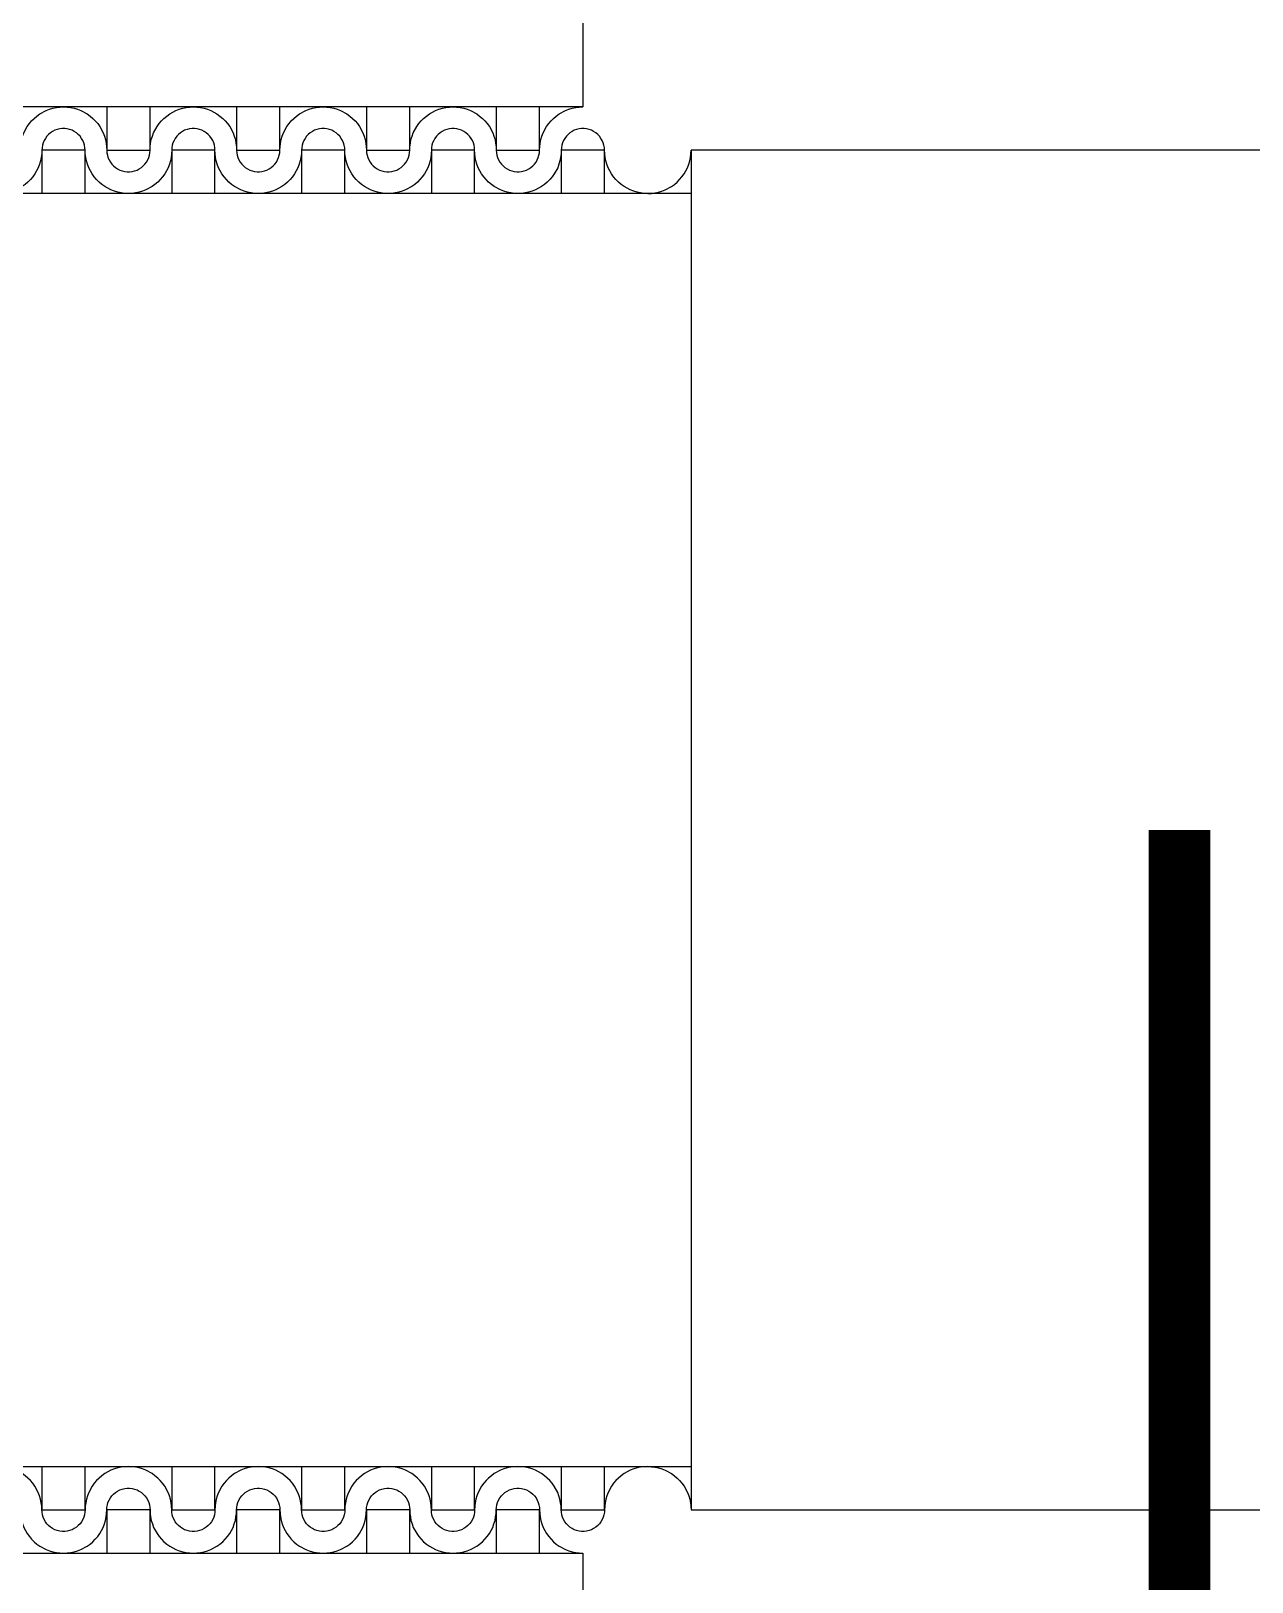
# Model space of a CAD drawing. Extents: x 190.8 to 267.1, y 124 to 174.8.
# Drawn here: x 219.597 to 221.572, y 134.964 to 137.473 of the extents above; entities that cross this region are included whole.
import ezdxf

# ---------------------------------------------------------------- set-up
doc = ezdxf.new("R2010")
doc.units = 0
doc.header["$MEASUREMENT"] = 0

msp = doc.modelspace()

# ---------------------------------------------------------------- linework, layer by layer
for points in [[(220.4896, 135.0106), (220.4896, 132.8456), (205.4896, 132.8456), (204.0684, 134.2479), (204.0684, 138.1133), (205.4896, 139.5156), (220.4896, 139.5156), (220.4896, 137.3506), (217.7246, 137.3506), (217.7246, 135.0106)], [(220.6646, 135.0806), (222.1646, 135.0806), (222.1646, 137.2806), (220.6646, 137.2806)]]:
    msp.add_lwpolyline(points, close=True)
for points in [[(219.5796, 137.2806), (219.5799, 137.2863), (219.5806, 137.2921), (219.5816, 137.2978), (219.5834, 137.3033), (219.5854, 137.3088), (219.5909, 137.3188), (219.5944, 137.3236), (219.5981, 137.3281), (219.6021, 137.3321), (219.6066, 137.3358), (219.6114, 137.3393), (219.6214, 137.3448), (219.6269, 137.3468), (219.6324, 137.3486), (219.6381, 137.3496), (219.6439, 137.3503), (219.6496, 137.3506)], [(219.6496, 137.3506), (219.6554, 137.3503), (219.6611, 137.3496), (219.6669, 137.3486), (219.6724, 137.3468), (219.6779, 137.3448), (219.6879, 137.3393), (219.6926, 137.3358), (219.6971, 137.3321), (219.7011, 137.3281), (219.7049, 137.3236), (219.7084, 137.3188), (219.7139, 137.3088), (219.7159, 137.3033), (219.7176, 137.2978), (219.7186, 137.2921), (219.7194, 137.2863), (219.7196, 137.2806)], [(219.7196, 137.3506), (219.7196, 137.2806), (219.7896, 137.2806), (219.7896, 137.3506)], [(219.7896, 137.2806), (219.7899, 137.2863), (219.7906, 137.2921), (219.7916, 137.2978), (219.7934, 137.3033), (219.7954, 137.3088), (219.8009, 137.3188), (219.8044, 137.3236), (219.8081, 137.3281), (219.8121, 137.3321), (219.8166, 137.3358), (219.8214, 137.3393), (219.8314, 137.3448), (219.8369, 137.3468), (219.8424, 137.3486), (219.8481, 137.3496), (219.8539, 137.3503), (219.8596, 137.3506)], [(219.8596, 137.3506), (219.8654, 137.3503), (219.8711, 137.3496), (219.8769, 137.3486), (219.8824, 137.3468), (219.8879, 137.3448), (219.8979, 137.3393), (219.9026, 137.3358), (219.9071, 137.3321), (219.9111, 137.3281), (219.9149, 137.3236), (219.9184, 137.3188), (219.9239, 137.3088), (219.9259, 137.3033), (219.9276, 137.2978), (219.9286, 137.2921), (219.9294, 137.2863), (219.9296, 137.2806)], [(219.9296, 137.3506), (219.9296, 137.2806), (219.9996, 137.2806), (219.9996, 137.3506)], [(219.9996, 137.2806), (219.9999, 137.2863), (220.0006, 137.2921), (220.0016, 137.2978), (220.0034, 137.3033), (220.0054, 137.3088), (220.0109, 137.3188), (220.0144, 137.3236), (220.0181, 137.3281), (220.0221, 137.3321), (220.0266, 137.3358), (220.0314, 137.3393), (220.0414, 137.3448), (220.0469, 137.3468), (220.0524, 137.3486), (220.0581, 137.3496), (220.0639, 137.3503), (220.0696, 137.3506)], [(220.0696, 137.3506), (220.0754, 137.3503), (220.0811, 137.3496), (220.0869, 137.3486), (220.0924, 137.3468), (220.0979, 137.3448), (220.1079, 137.3393), (220.1126, 137.3358), (220.1171, 137.3321), (220.1211, 137.3281), (220.1249, 137.3236), (220.1284, 137.3188), (220.1339, 137.3088), (220.1359, 137.3033), (220.1376, 137.2978), (220.1386, 137.2921), (220.1394, 137.2863), (220.1396, 137.2806)], [(220.1396, 137.3506), (220.1396, 137.2806), (220.2096, 137.2806), (220.2096, 137.3506)], [(220.2096, 137.2806), (220.2099, 137.2863), (220.2106, 137.2921), (220.2116, 137.2978), (220.2134, 137.3033), (220.2154, 137.3088), (220.2209, 137.3188), (220.2244, 137.3236), (220.2281, 137.3281), (220.2321, 137.3321), (220.2366, 137.3358), (220.2414, 137.3393), (220.2514, 137.3448), (220.2569, 137.3468), (220.2624, 137.3486), (220.2681, 137.3496), (220.2739, 137.3503), (220.2796, 137.3506)], [(220.2796, 137.3506), (220.2854, 137.3503), (220.2911, 137.3496), (220.2969, 137.3486), (220.3024, 137.3468), (220.3079, 137.3448), (220.3179, 137.3393), (220.3226, 137.3358), (220.3271, 137.3321), (220.3311, 137.3281), (220.3349, 137.3236), (220.3384, 137.3188), (220.3439, 137.3088), (220.3459, 137.3033), (220.3476, 137.2978), (220.3486, 137.2921), (220.3494, 137.2863), (220.3496, 137.2806)], [(220.3496, 137.3506), (220.3496, 137.2806), (220.4196, 137.2806), (220.4196, 137.3506)], [(220.4196, 137.2806), (220.4199, 137.2863), (220.4206, 137.2921), (220.4216, 137.2978), (220.4234, 137.3033), (220.4254, 137.3088), (220.4309, 137.3188), (220.4344, 137.3236), (220.4381, 137.3281), (220.4421, 137.3321), (220.4466, 137.3358), (220.4514, 137.3393), (220.4614, 137.3448), (220.4669, 137.3468), (220.4724, 137.3486), (220.4781, 137.3496), (220.4839, 137.3503), (220.4896, 137.3506)], [(219.6846, 137.2806), (219.6844, 137.2846), (219.6836, 137.2886), (219.6826, 137.2926), (219.6809, 137.2963), (219.6789, 137.2998), (219.6764, 137.3031), (219.6736, 137.3061), (219.6706, 137.3086), (219.6671, 137.3108), (219.6634, 137.3128), (219.6596, 137.3141), (219.6556, 137.3151), (219.6516, 137.3156), (219.6476, 137.3156), (219.6436, 137.3151), (219.6396, 137.3141), (219.6356, 137.3128), (219.6321, 137.3108), (219.6286, 137.3086), (219.6256, 137.3061), (219.6229, 137.3031), (219.6204, 137.2998), (219.6184, 137.2963), (219.6166, 137.2926), (219.6156, 137.2886), (219.6149, 137.2846), (219.6146, 137.2806)], [(219.8946, 137.2806), (219.8944, 137.2846), (219.8936, 137.2886), (219.8926, 137.2926), (219.8909, 137.2963), (219.8889, 137.2998), (219.8864, 137.3031), (219.8836, 137.3061), (219.8806, 137.3086), (219.8771, 137.3108), (219.8734, 137.3128), (219.8696, 137.3141), (219.8656, 137.3151), (219.8616, 137.3156), (219.8576, 137.3156), (219.8536, 137.3151), (219.8496, 137.3141), (219.8456, 137.3128), (219.8421, 137.3108), (219.8386, 137.3086), (219.8356, 137.3061), (219.8329, 137.3031), (219.8304, 137.2998), (219.8284, 137.2963), (219.8266, 137.2926), (219.8256, 137.2886), (219.8249, 137.2846), (219.8246, 137.2806)], [(220.1046, 137.2806), (220.1044, 137.2846), (220.1036, 137.2886), (220.1026, 137.2926), (220.1009, 137.2963), (220.0989, 137.2998), (220.0964, 137.3031), (220.0936, 137.3061), (220.0906, 137.3086), (220.0871, 137.3108), (220.0834, 137.3128), (220.0796, 137.3141), (220.0756, 137.3151), (220.0716, 137.3156), (220.0676, 137.3156), (220.0636, 137.3151), (220.0596, 137.3141), (220.0556, 137.3128), (220.0521, 137.3108), (220.0486, 137.3086), (220.0456, 137.3061), (220.0429, 137.3031), (220.0404, 137.2998), (220.0384, 137.2963), (220.0366, 137.2926), (220.0356, 137.2886), (220.0349, 137.2846), (220.0346, 137.2806)], [(220.3146, 137.2806), (220.3144, 137.2846), (220.3136, 137.2886), (220.3126, 137.2926), (220.3109, 137.2963), (220.3089, 137.2998), (220.3064, 137.3031), (220.3036, 137.3061), (220.3006, 137.3086), (220.2971, 137.3108), (220.2934, 137.3128), (220.2896, 137.3141), (220.2856, 137.3151), (220.2816, 137.3156), (220.2776, 137.3156), (220.2736, 137.3151), (220.2696, 137.3141), (220.2656, 137.3128), (220.2621, 137.3108), (220.2586, 137.3086), (220.2556, 137.3061), (220.2529, 137.3031), (220.2504, 137.2998), (220.2484, 137.2963), (220.2466, 137.2926), (220.2456, 137.2886), (220.2449, 137.2846), (220.2446, 137.2806)], [(220.5246, 137.2806), (220.5244, 137.2846), (220.5236, 137.2886), (220.5226, 137.2926), (220.5209, 137.2963), (220.5189, 137.2998), (220.5164, 137.3031), (220.5136, 137.3061), (220.5106, 137.3086), (220.5071, 137.3108), (220.5034, 137.3128), (220.4996, 137.3141), (220.4956, 137.3151), (220.4916, 137.3156), (220.4876, 137.3156), (220.4836, 137.3151), (220.4796, 137.3141), (220.4756, 137.3128), (220.4721, 137.3108), (220.4686, 137.3086), (220.4656, 137.3061), (220.4629, 137.3031), (220.4604, 137.2998), (220.4584, 137.2963), (220.4566, 137.2926), (220.4556, 137.2886), (220.4549, 137.2846), (220.4546, 137.2806)], [(219.6146, 137.2806), (219.6144, 137.2748), (219.6136, 137.2691), (219.6126, 137.2633), (219.6109, 137.2578), (219.6089, 137.2523), (219.6034, 137.2423), (219.5999, 137.2376), (219.5961, 137.2331), (219.5921, 137.2291), (219.5876, 137.2253), (219.5829, 137.2218), (219.5729, 137.2163), (219.5674, 137.2143), (219.5619, 137.2126), (219.5561, 137.2116), (219.5504, 137.2108), (219.5446, 137.2106)], [(219.6846, 137.2106), (219.6846, 137.2806), (219.6146, 137.2806), (219.6146, 137.2106)], [(219.7546, 137.2106), (219.7489, 137.2108), (219.7431, 137.2116), (219.7374, 137.2126), (219.7319, 137.2143), (219.7264, 137.2163), (219.7164, 137.2218), (219.7116, 137.2253), (219.7071, 137.2291), (219.7031, 137.2331), (219.6994, 137.2376), (219.6959, 137.2423), (219.6904, 137.2523), (219.6884, 137.2578), (219.6866, 137.2633), (219.6856, 137.2691), (219.6849, 137.2748), (219.6846, 137.2806)], [(219.7196, 137.2806), (219.7199, 137.2766), (219.7206, 137.2726), (219.7216, 137.2686), (219.7234, 137.2648), (219.7254, 137.2613), (219.7279, 137.2581), (219.7306, 137.2551), (219.7336, 137.2526), (219.7371, 137.2503), (219.7409, 137.2483), (219.7446, 137.2471), (219.7486, 137.2461), (219.7526, 137.2456), (219.7566, 137.2456), (219.7606, 137.2461), (219.7646, 137.2471), (219.7686, 137.2483), (219.7721, 137.2503), (219.7756, 137.2526), (219.7786, 137.2551), (219.7814, 137.2581), (219.7839, 137.2613), (219.7859, 137.2648), (219.7876, 137.2686), (219.7886, 137.2726), (219.7894, 137.2766), (219.7896, 137.2806)], [(219.8246, 137.2806), (219.8244, 137.2748), (219.8236, 137.2691), (219.8226, 137.2633), (219.8209, 137.2578), (219.8189, 137.2523), (219.8134, 137.2423), (219.8099, 137.2376), (219.8061, 137.2331), (219.8021, 137.2291), (219.7976, 137.2253), (219.7929, 137.2218), (219.7829, 137.2163), (219.7774, 137.2143), (219.7719, 137.2126), (219.7661, 137.2116), (219.7604, 137.2108), (219.7546, 137.2106)], [(219.8946, 137.2106), (219.8946, 137.2806), (219.8246, 137.2806), (219.8246, 137.2106)], [(219.9646, 137.2106), (219.9589, 137.2108), (219.9531, 137.2116), (219.9474, 137.2126), (219.9419, 137.2143), (219.9364, 137.2163), (219.9264, 137.2218), (219.9216, 137.2253), (219.9171, 137.2291), (219.9131, 137.2331), (219.9094, 137.2376), (219.9059, 137.2423), (219.9004, 137.2523), (219.8984, 137.2578), (219.8966, 137.2633), (219.8956, 137.2691), (219.8949, 137.2748), (219.8946, 137.2806)], [(219.9296, 137.2806), (219.9299, 137.2766), (219.9306, 137.2726), (219.9316, 137.2686), (219.9334, 137.2648), (219.9354, 137.2613), (219.9379, 137.2581), (219.9406, 137.2551), (219.9436, 137.2526), (219.9471, 137.2503), (219.9509, 137.2483), (219.9546, 137.2471), (219.9586, 137.2461), (219.9626, 137.2456), (219.9666, 137.2456), (219.9706, 137.2461), (219.9746, 137.2471), (219.9786, 137.2483), (219.9821, 137.2503), (219.9856, 137.2526), (219.9886, 137.2551), (219.9914, 137.2581), (219.9939, 137.2613), (219.9959, 137.2648), (219.9976, 137.2686), (219.9986, 137.2726), (219.9994, 137.2766), (219.9996, 137.2806)], [(220.0346, 137.2806), (220.0344, 137.2748), (220.0336, 137.2691), (220.0326, 137.2633), (220.0309, 137.2578), (220.0289, 137.2523), (220.0234, 137.2423), (220.0199, 137.2376), (220.0161, 137.2331), (220.0121, 137.2291), (220.0076, 137.2253), (220.0029, 137.2218), (219.9929, 137.2163), (219.9874, 137.2143), (219.9819, 137.2126), (219.9761, 137.2116), (219.9704, 137.2108), (219.9646, 137.2106)], [(220.1046, 137.2106), (220.1046, 137.2806), (220.0346, 137.2806), (220.0346, 137.2106)], [(220.1746, 137.2106), (220.1689, 137.2108), (220.1631, 137.2116), (220.1574, 137.2126), (220.1519, 137.2143), (220.1464, 137.2163), (220.1364, 137.2218), (220.1316, 137.2253), (220.1271, 137.2291), (220.1231, 137.2331), (220.1194, 137.2376), (220.1159, 137.2423), (220.1104, 137.2523), (220.1084, 137.2578), (220.1066, 137.2633), (220.1056, 137.2691), (220.1049, 137.2748), (220.1046, 137.2806)], [(220.1396, 137.2806), (220.1399, 137.2766), (220.1406, 137.2726), (220.1416, 137.2686), (220.1434, 137.2648), (220.1454, 137.2613), (220.1479, 137.2581), (220.1506, 137.2551), (220.1536, 137.2526), (220.1571, 137.2503), (220.1609, 137.2483), (220.1646, 137.2471), (220.1686, 137.2461), (220.1726, 137.2456), (220.1766, 137.2456), (220.1806, 137.2461), (220.1846, 137.2471), (220.1886, 137.2483), (220.1921, 137.2503), (220.1956, 137.2526), (220.1986, 137.2551), (220.2014, 137.2581), (220.2039, 137.2613), (220.2059, 137.2648), (220.2076, 137.2686), (220.2086, 137.2726), (220.2094, 137.2766), (220.2096, 137.2806)], [(220.2446, 137.2806), (220.2444, 137.2748), (220.2436, 137.2691), (220.2426, 137.2633), (220.2409, 137.2578), (220.2389, 137.2523), (220.2334, 137.2423), (220.2299, 137.2376), (220.2261, 137.2331), (220.2221, 137.2291), (220.2176, 137.2253), (220.2129, 137.2218), (220.2029, 137.2163), (220.1974, 137.2143), (220.1919, 137.2126), (220.1861, 137.2116), (220.1804, 137.2108), (220.1746, 137.2106)], [(220.3146, 137.2106), (220.3146, 137.2806), (220.2446, 137.2806), (220.2446, 137.2106)], [(220.3846, 137.2106), (220.3789, 137.2108), (220.3731, 137.2116), (220.3674, 137.2126), (220.3619, 137.2143), (220.3564, 137.2163), (220.3464, 137.2218), (220.3416, 137.2253), (220.3371, 137.2291), (220.3331, 137.2331), (220.3294, 137.2376), (220.3259, 137.2423), (220.3204, 137.2523), (220.3184, 137.2578), (220.3166, 137.2633), (220.3156, 137.2691), (220.3149, 137.2748), (220.3146, 137.2806)], [(220.3496, 137.2806), (220.3499, 137.2766), (220.3506, 137.2726), (220.3516, 137.2686), (220.3534, 137.2648), (220.3554, 137.2613), (220.3579, 137.2581), (220.3606, 137.2551), (220.3636, 137.2526), (220.3671, 137.2503), (220.3709, 137.2483), (220.3746, 137.2471), (220.3786, 137.2461), (220.3826, 137.2456), (220.3866, 137.2456), (220.3906, 137.2461), (220.3946, 137.2471), (220.3986, 137.2483), (220.4021, 137.2503), (220.4056, 137.2526), (220.4086, 137.2551), (220.4114, 137.2581), (220.4139, 137.2613), (220.4159, 137.2648), (220.4176, 137.2686), (220.4186, 137.2726), (220.4194, 137.2766), (220.4196, 137.2806)], [(220.4546, 137.2806), (220.4544, 137.2748), (220.4536, 137.2691), (220.4526, 137.2633), (220.4509, 137.2578), (220.4489, 137.2523), (220.4434, 137.2423), (220.4399, 137.2376), (220.4361, 137.2331), (220.4321, 137.2291), (220.4276, 137.2253), (220.4229, 137.2218), (220.4129, 137.2163), (220.4074, 137.2143), (220.4019, 137.2126), (220.3961, 137.2116), (220.3904, 137.2108), (220.3846, 137.2106)], [(220.5246, 137.2106), (220.5246, 137.2806), (220.4546, 137.2806), (220.4546, 137.2106)], [(220.5946, 137.2106), (220.5889, 137.2108), (220.5831, 137.2116), (220.5774, 137.2126), (220.5719, 137.2143), (220.5664, 137.2163), (220.5564, 137.2218), (220.5516, 137.2253), (220.5471, 137.2291), (220.5431, 137.2331), (220.5394, 137.2376), (220.5359, 137.2423), (220.5304, 137.2523), (220.5284, 137.2578), (220.5266, 137.2633), (220.5256, 137.2691), (220.5249, 137.2748), (220.5246, 137.2806)], [(220.5946, 137.2106), (220.6004, 137.2108), (220.6061, 137.2116), (220.6119, 137.2126), (220.6174, 137.2143), (220.6229, 137.2163), (220.6329, 137.2218), (220.6376, 137.2253), (220.6421, 137.2291), (220.6461, 137.2331), (220.6499, 137.2376), (220.6534, 137.2423), (220.6589, 137.2523), (220.6609, 137.2578), (220.6626, 137.2633), (220.6636, 137.2691), (220.6644, 137.2748), (220.6646, 137.2806)], [(220.6646, 137.2106), (217.8646, 137.2106), (217.8646, 135.1506), (220.6646, 135.1506)], [(219.6146, 135.0806), (219.6144, 135.0863), (219.6136, 135.0921), (219.6126, 135.0978), (219.6109, 135.1033), (219.6089, 135.1088), (219.6034, 135.1188), (219.5999, 135.1236), (219.5961, 135.1281), (219.5921, 135.1321), (219.5876, 135.1358), (219.5829, 135.1393), (219.5729, 135.1448), (219.5674, 135.1468), (219.5619, 135.1486), (219.5561, 135.1496), (219.5504, 135.1503), (219.5446, 135.1506)], [(219.6146, 135.1506), (219.6146, 135.0806), (219.6846, 135.0806), (219.6846, 135.1506)], [(219.7546, 135.1506), (219.7489, 135.1503), (219.7431, 135.1496), (219.7374, 135.1486), (219.7319, 135.1468), (219.7264, 135.1448), (219.7164, 135.1393), (219.7116, 135.1358), (219.7071, 135.1321), (219.7031, 135.1281), (219.6994, 135.1236), (219.6959, 135.1188), (219.6904, 135.1088), (219.6884, 135.1033), (219.6866, 135.0978), (219.6856, 135.0921), (219.6849, 135.0863), (219.6846, 135.0806)], [(219.8246, 135.0806), (219.8244, 135.0863), (219.8236, 135.0921), (219.8226, 135.0978), (219.8209, 135.1033), (219.8189, 135.1088), (219.8134, 135.1188), (219.8099, 135.1236), (219.8061, 135.1281), (219.8021, 135.1321), (219.7976, 135.1358), (219.7929, 135.1393), (219.7829, 135.1448), (219.7774, 135.1468), (219.7719, 135.1486), (219.7661, 135.1496), (219.7604, 135.1503), (219.7546, 135.1506)], [(219.8246, 135.1506), (219.8246, 135.0806), (219.8946, 135.0806), (219.8946, 135.1506)], [(219.9646, 135.1506), (219.9589, 135.1503), (219.9531, 135.1496), (219.9474, 135.1486), (219.9419, 135.1468), (219.9364, 135.1448), (219.9264, 135.1393), (219.9216, 135.1358), (219.9171, 135.1321), (219.9131, 135.1281), (219.9094, 135.1236), (219.9059, 135.1188), (219.9004, 135.1088), (219.8984, 135.1033), (219.8966, 135.0978), (219.8956, 135.0921), (219.8949, 135.0863), (219.8946, 135.0806)], [(220.0346, 135.0806), (220.0344, 135.0863), (220.0336, 135.0921), (220.0326, 135.0978), (220.0309, 135.1033), (220.0289, 135.1088), (220.0234, 135.1188), (220.0199, 135.1236), (220.0161, 135.1281), (220.0121, 135.1321), (220.0076, 135.1358), (220.0029, 135.1393), (219.9929, 135.1448), (219.9874, 135.1468), (219.9819, 135.1486), (219.9761, 135.1496), (219.9704, 135.1503), (219.9646, 135.1506)], [(220.0346, 135.1506), (220.0346, 135.0806), (220.1046, 135.0806), (220.1046, 135.1506)], [(220.1746, 135.1506), (220.1689, 135.1503), (220.1631, 135.1496), (220.1574, 135.1486), (220.1519, 135.1468), (220.1464, 135.1448), (220.1364, 135.1393), (220.1316, 135.1358), (220.1271, 135.1321), (220.1231, 135.1281), (220.1194, 135.1236), (220.1159, 135.1188), (220.1104, 135.1088), (220.1084, 135.1033), (220.1066, 135.0978), (220.1056, 135.0921), (220.1049, 135.0863), (220.1046, 135.0806)], [(220.2446, 135.0806), (220.2444, 135.0863), (220.2436, 135.0921), (220.2426, 135.0978), (220.2409, 135.1033), (220.2389, 135.1088), (220.2334, 135.1188), (220.2299, 135.1236), (220.2261, 135.1281), (220.2221, 135.1321), (220.2176, 135.1358), (220.2129, 135.1393), (220.2029, 135.1448), (220.1974, 135.1468), (220.1919, 135.1486), (220.1861, 135.1496), (220.1804, 135.1503), (220.1746, 135.1506)], [(220.2446, 135.1506), (220.2446, 135.0806), (220.3146, 135.0806), (220.3146, 135.1506)], [(220.3846, 135.1506), (220.3789, 135.1503), (220.3731, 135.1496), (220.3674, 135.1486), (220.3619, 135.1468), (220.3564, 135.1448), (220.3464, 135.1393), (220.3416, 135.1358), (220.3371, 135.1321), (220.3331, 135.1281), (220.3294, 135.1236), (220.3259, 135.1188), (220.3204, 135.1088), (220.3184, 135.1033), (220.3166, 135.0978), (220.3156, 135.0921), (220.3149, 135.0863), (220.3146, 135.0806)], [(220.4546, 135.0806), (220.4544, 135.0863), (220.4536, 135.0921), (220.4526, 135.0978), (220.4509, 135.1033), (220.4489, 135.1088), (220.4434, 135.1188), (220.4399, 135.1236), (220.4361, 135.1281), (220.4321, 135.1321), (220.4276, 135.1358), (220.4229, 135.1393), (220.4129, 135.1448), (220.4074, 135.1468), (220.4019, 135.1486), (220.3961, 135.1496), (220.3904, 135.1503), (220.3846, 135.1506)], [(220.4546, 135.1506), (220.4546, 135.0806), (220.5246, 135.0806), (220.5246, 135.1506)], [(220.5946, 135.1506), (220.5889, 135.1503), (220.5831, 135.1496), (220.5774, 135.1486), (220.5719, 135.1468), (220.5664, 135.1448), (220.5564, 135.1393), (220.5516, 135.1358), (220.5471, 135.1321), (220.5431, 135.1281), (220.5394, 135.1236), (220.5359, 135.1188), (220.5304, 135.1088), (220.5284, 135.1033), (220.5266, 135.0978), (220.5256, 135.0921), (220.5249, 135.0863), (220.5246, 135.0806)], [(220.5946, 135.1506), (220.6004, 135.1503), (220.6061, 135.1496), (220.6119, 135.1486), (220.6174, 135.1468), (220.6229, 135.1448), (220.6329, 135.1393), (220.6376, 135.1358), (220.6421, 135.1321), (220.6461, 135.1281), (220.6499, 135.1236), (220.6534, 135.1188), (220.6589, 135.1088), (220.6609, 135.1033), (220.6626, 135.0978), (220.6636, 135.0921), (220.6644, 135.0863), (220.6646, 135.0806)], [(219.7196, 135.0806), (219.7199, 135.0846), (219.7206, 135.0886), (219.7216, 135.0926), (219.7234, 135.0963), (219.7254, 135.0998), (219.7279, 135.1031), (219.7306, 135.1061), (219.7336, 135.1086), (219.7371, 135.1108), (219.7409, 135.1128), (219.7446, 135.1141), (219.7486, 135.1151), (219.7526, 135.1156), (219.7566, 135.1156), (219.7606, 135.1151), (219.7646, 135.1141), (219.7686, 135.1128), (219.7721, 135.1108), (219.7756, 135.1086), (219.7786, 135.1061), (219.7814, 135.1031), (219.7839, 135.0998), (219.7859, 135.0963), (219.7876, 135.0926), (219.7886, 135.0886), (219.7894, 135.0846), (219.7896, 135.0806)], [(219.9296, 135.0806), (219.9299, 135.0846), (219.9306, 135.0886), (219.9316, 135.0926), (219.9334, 135.0963), (219.9354, 135.0998), (219.9379, 135.1031), (219.9406, 135.1061), (219.9436, 135.1086), (219.9471, 135.1108), (219.9509, 135.1128), (219.9546, 135.1141), (219.9586, 135.1151), (219.9626, 135.1156), (219.9666, 135.1156), (219.9706, 135.1151), (219.9746, 135.1141), (219.9786, 135.1128), (219.9821, 135.1108), (219.9856, 135.1086), (219.9886, 135.1061), (219.9914, 135.1031), (219.9939, 135.0998), (219.9959, 135.0963), (219.9976, 135.0926), (219.9986, 135.0886), (219.9994, 135.0846), (219.9996, 135.0806)], [(220.1396, 135.0806), (220.1399, 135.0846), (220.1406, 135.0886), (220.1416, 135.0926), (220.1434, 135.0963), (220.1454, 135.0998), (220.1479, 135.1031), (220.1506, 135.1061), (220.1536, 135.1086), (220.1571, 135.1108), (220.1609, 135.1128), (220.1646, 135.1141), (220.1686, 135.1151), (220.1726, 135.1156), (220.1766, 135.1156), (220.1806, 135.1151), (220.1846, 135.1141), (220.1886, 135.1128), (220.1921, 135.1108), (220.1956, 135.1086), (220.1986, 135.1061), (220.2014, 135.1031), (220.2039, 135.0998), (220.2059, 135.0963), (220.2076, 135.0926), (220.2086, 135.0886), (220.2094, 135.0846), (220.2096, 135.0806)], [(220.3496, 135.0806), (220.3499, 135.0846), (220.3506, 135.0886), (220.3516, 135.0926), (220.3534, 135.0963), (220.3554, 135.0998), (220.3579, 135.1031), (220.3606, 135.1061), (220.3636, 135.1086), (220.3671, 135.1108), (220.3709, 135.1128), (220.3746, 135.1141), (220.3786, 135.1151), (220.3826, 135.1156), (220.3866, 135.1156), (220.3906, 135.1151), (220.3946, 135.1141), (220.3986, 135.1128), (220.4021, 135.1108), (220.4056, 135.1086), (220.4086, 135.1061), (220.4114, 135.1031), (220.4139, 135.0998), (220.4159, 135.0963), (220.4176, 135.0926), (220.4186, 135.0886), (220.4194, 135.0846), (220.4196, 135.0806)], [(219.5796, 135.0806), (219.5799, 135.0748), (219.5806, 135.0691), (219.5816, 135.0633), (219.5834, 135.0578), (219.5854, 135.0523), (219.5909, 135.0423), (219.5944, 135.0376), (219.5981, 135.0331), (219.6021, 135.0291), (219.6066, 135.0253), (219.6114, 135.0218), (219.6214, 135.0163), (219.6269, 135.0143), (219.6324, 135.0126), (219.6381, 135.0116), (219.6439, 135.0108), (219.6496, 135.0106)], [(219.6846, 135.0806), (219.6844, 135.0766), (219.6836, 135.0726), (219.6826, 135.0686), (219.6809, 135.0648), (219.6789, 135.0613), (219.6764, 135.0581), (219.6736, 135.0551), (219.6706, 135.0526), (219.6671, 135.0503), (219.6634, 135.0483), (219.6596, 135.0471), (219.6556, 135.0461), (219.6516, 135.0456), (219.6476, 135.0456), (219.6436, 135.0461), (219.6396, 135.0471), (219.6356, 135.0483), (219.6321, 135.0503), (219.6286, 135.0526), (219.6256, 135.0551), (219.6229, 135.0581), (219.6204, 135.0613), (219.6184, 135.0648), (219.6166, 135.0686), (219.6156, 135.0726), (219.6149, 135.0766), (219.6146, 135.0806)], [(219.6496, 135.0106), (219.6554, 135.0108), (219.6611, 135.0116), (219.6669, 135.0126), (219.6724, 135.0143), (219.6779, 135.0163), (219.6879, 135.0218), (219.6926, 135.0253), (219.6971, 135.0291), (219.7011, 135.0331), (219.7049, 135.0376), (219.7084, 135.0423), (219.7139, 135.0523), (219.7159, 135.0578), (219.7176, 135.0633), (219.7186, 135.0691), (219.7194, 135.0748), (219.7196, 135.0806)], [(219.7896, 135.0106), (219.7896, 135.0806), (219.7196, 135.0806), (219.7196, 135.0106)], [(219.7896, 135.0806), (219.7899, 135.0748), (219.7906, 135.0691), (219.7916, 135.0633), (219.7934, 135.0578), (219.7954, 135.0523), (219.8009, 135.0423), (219.8044, 135.0376), (219.8081, 135.0331), (219.8121, 135.0291), (219.8166, 135.0253), (219.8214, 135.0218), (219.8314, 135.0163), (219.8369, 135.0143), (219.8424, 135.0126), (219.8481, 135.0116), (219.8539, 135.0108), (219.8596, 135.0106)], [(219.8946, 135.0806), (219.8944, 135.0766), (219.8936, 135.0726), (219.8926, 135.0686), (219.8909, 135.0648), (219.8889, 135.0613), (219.8864, 135.0581), (219.8836, 135.0551), (219.8806, 135.0526), (219.8771, 135.0503), (219.8734, 135.0483), (219.8696, 135.0471), (219.8656, 135.0461), (219.8616, 135.0456), (219.8576, 135.0456), (219.8536, 135.0461), (219.8496, 135.0471), (219.8456, 135.0483), (219.8421, 135.0503), (219.8386, 135.0526), (219.8356, 135.0551), (219.8329, 135.0581), (219.8304, 135.0613), (219.8284, 135.0648), (219.8266, 135.0686), (219.8256, 135.0726), (219.8249, 135.0766), (219.8246, 135.0806)], [(219.8596, 135.0106), (219.8654, 135.0108), (219.8711, 135.0116), (219.8769, 135.0126), (219.8824, 135.0143), (219.8879, 135.0163), (219.8979, 135.0218), (219.9026, 135.0253), (219.9071, 135.0291), (219.9111, 135.0331), (219.9149, 135.0376), (219.9184, 135.0423), (219.9239, 135.0523), (219.9259, 135.0578), (219.9276, 135.0633), (219.9286, 135.0691), (219.9294, 135.0748), (219.9296, 135.0806)], [(219.9996, 135.0106), (219.9996, 135.0806), (219.9296, 135.0806), (219.9296, 135.0106)], [(219.9996, 135.0806), (219.9999, 135.0748), (220.0006, 135.0691), (220.0016, 135.0633), (220.0034, 135.0578), (220.0054, 135.0523), (220.0109, 135.0423), (220.0144, 135.0376), (220.0181, 135.0331), (220.0221, 135.0291), (220.0266, 135.0253), (220.0314, 135.0218), (220.0414, 135.0163), (220.0469, 135.0143), (220.0524, 135.0126), (220.0581, 135.0116), (220.0639, 135.0108), (220.0696, 135.0106)], [(220.1046, 135.0806), (220.1044, 135.0766), (220.1036, 135.0726), (220.1026, 135.0686), (220.1009, 135.0648), (220.0989, 135.0613), (220.0964, 135.0581), (220.0936, 135.0551), (220.0906, 135.0526), (220.0871, 135.0503), (220.0834, 135.0483), (220.0796, 135.0471), (220.0756, 135.0461), (220.0716, 135.0456), (220.0676, 135.0456), (220.0636, 135.0461), (220.0596, 135.0471), (220.0556, 135.0483), (220.0521, 135.0503), (220.0486, 135.0526), (220.0456, 135.0551), (220.0429, 135.0581), (220.0404, 135.0613), (220.0384, 135.0648), (220.0366, 135.0686), (220.0356, 135.0726), (220.0349, 135.0766), (220.0346, 135.0806)], [(220.0696, 135.0106), (220.0754, 135.0108), (220.0811, 135.0116), (220.0869, 135.0126), (220.0924, 135.0143), (220.0979, 135.0163), (220.1079, 135.0218), (220.1126, 135.0253), (220.1171, 135.0291), (220.1211, 135.0331), (220.1249, 135.0376), (220.1284, 135.0423), (220.1339, 135.0523), (220.1359, 135.0578), (220.1376, 135.0633), (220.1386, 135.0691), (220.1394, 135.0748), (220.1396, 135.0806)], [(220.2096, 135.0106), (220.2096, 135.0806), (220.1396, 135.0806), (220.1396, 135.0106)], [(220.2096, 135.0806), (220.2099, 135.0748), (220.2106, 135.0691), (220.2116, 135.0633), (220.2134, 135.0578), (220.2154, 135.0523), (220.2209, 135.0423), (220.2244, 135.0376), (220.2281, 135.0331), (220.2321, 135.0291), (220.2366, 135.0253), (220.2414, 135.0218), (220.2514, 135.0163), (220.2569, 135.0143), (220.2624, 135.0126), (220.2681, 135.0116), (220.2739, 135.0108), (220.2796, 135.0106)], [(220.3146, 135.0806), (220.3144, 135.0766), (220.3136, 135.0726), (220.3126, 135.0686), (220.3109, 135.0648), (220.3089, 135.0613), (220.3064, 135.0581), (220.3036, 135.0551), (220.3006, 135.0526), (220.2971, 135.0503), (220.2934, 135.0483), (220.2896, 135.0471), (220.2856, 135.0461), (220.2816, 135.0456), (220.2776, 135.0456), (220.2736, 135.0461), (220.2696, 135.0471), (220.2656, 135.0483), (220.2621, 135.0503), (220.2586, 135.0526), (220.2556, 135.0551), (220.2529, 135.0581), (220.2504, 135.0613), (220.2484, 135.0648), (220.2466, 135.0686), (220.2456, 135.0726), (220.2449, 135.0766), (220.2446, 135.0806)], [(220.2796, 135.0106), (220.2854, 135.0108), (220.2911, 135.0116), (220.2969, 135.0126), (220.3024, 135.0143), (220.3079, 135.0163), (220.3179, 135.0218), (220.3226, 135.0253), (220.3271, 135.0291), (220.3311, 135.0331), (220.3349, 135.0376), (220.3384, 135.0423), (220.3439, 135.0523), (220.3459, 135.0578), (220.3476, 135.0633), (220.3486, 135.0691), (220.3494, 135.0748), (220.3496, 135.0806)], [(220.4196, 135.0106), (220.4196, 135.0806), (220.3496, 135.0806), (220.3496, 135.0106)], [(220.4196, 135.0806), (220.4199, 135.0748), (220.4206, 135.0691), (220.4216, 135.0633), (220.4234, 135.0578), (220.4254, 135.0523), (220.4309, 135.0423), (220.4344, 135.0376), (220.4381, 135.0331), (220.4421, 135.0291), (220.4466, 135.0253), (220.4514, 135.0218), (220.4614, 135.0163), (220.4669, 135.0143), (220.4724, 135.0126), (220.4781, 135.0116), (220.4839, 135.0108), (220.4896, 135.0106)], [(220.5246, 135.0806), (220.5244, 135.0766), (220.5236, 135.0726), (220.5226, 135.0686), (220.5209, 135.0648), (220.5189, 135.0613), (220.5164, 135.0581), (220.5136, 135.0551), (220.5106, 135.0526), (220.5071, 135.0503), (220.5034, 135.0483), (220.4996, 135.0471), (220.4956, 135.0461), (220.4916, 135.0456), (220.4876, 135.0456), (220.4836, 135.0461), (220.4796, 135.0471), (220.4756, 135.0483), (220.4721, 135.0503), (220.4686, 135.0526), (220.4656, 135.0551), (220.4629, 135.0581), (220.4604, 135.0613), (220.4584, 135.0648), (220.4566, 135.0686), (220.4556, 135.0726), (220.4549, 135.0766), (220.4546, 135.0806)]]:
    msp.add_lwpolyline(points)
at = {"const_width": 0.1}
msp.add_lwpolyline([(221.4546, 136.1806), (221.4546, 132.3337), (204.3042, 132.3337), (202.9625, 135.2931), (196.5696, 135.2931), (195.9346, 135.6561), (195.9346, 136.6806)], dxfattribs=at)

doc.saveas('drawing.dxf')
